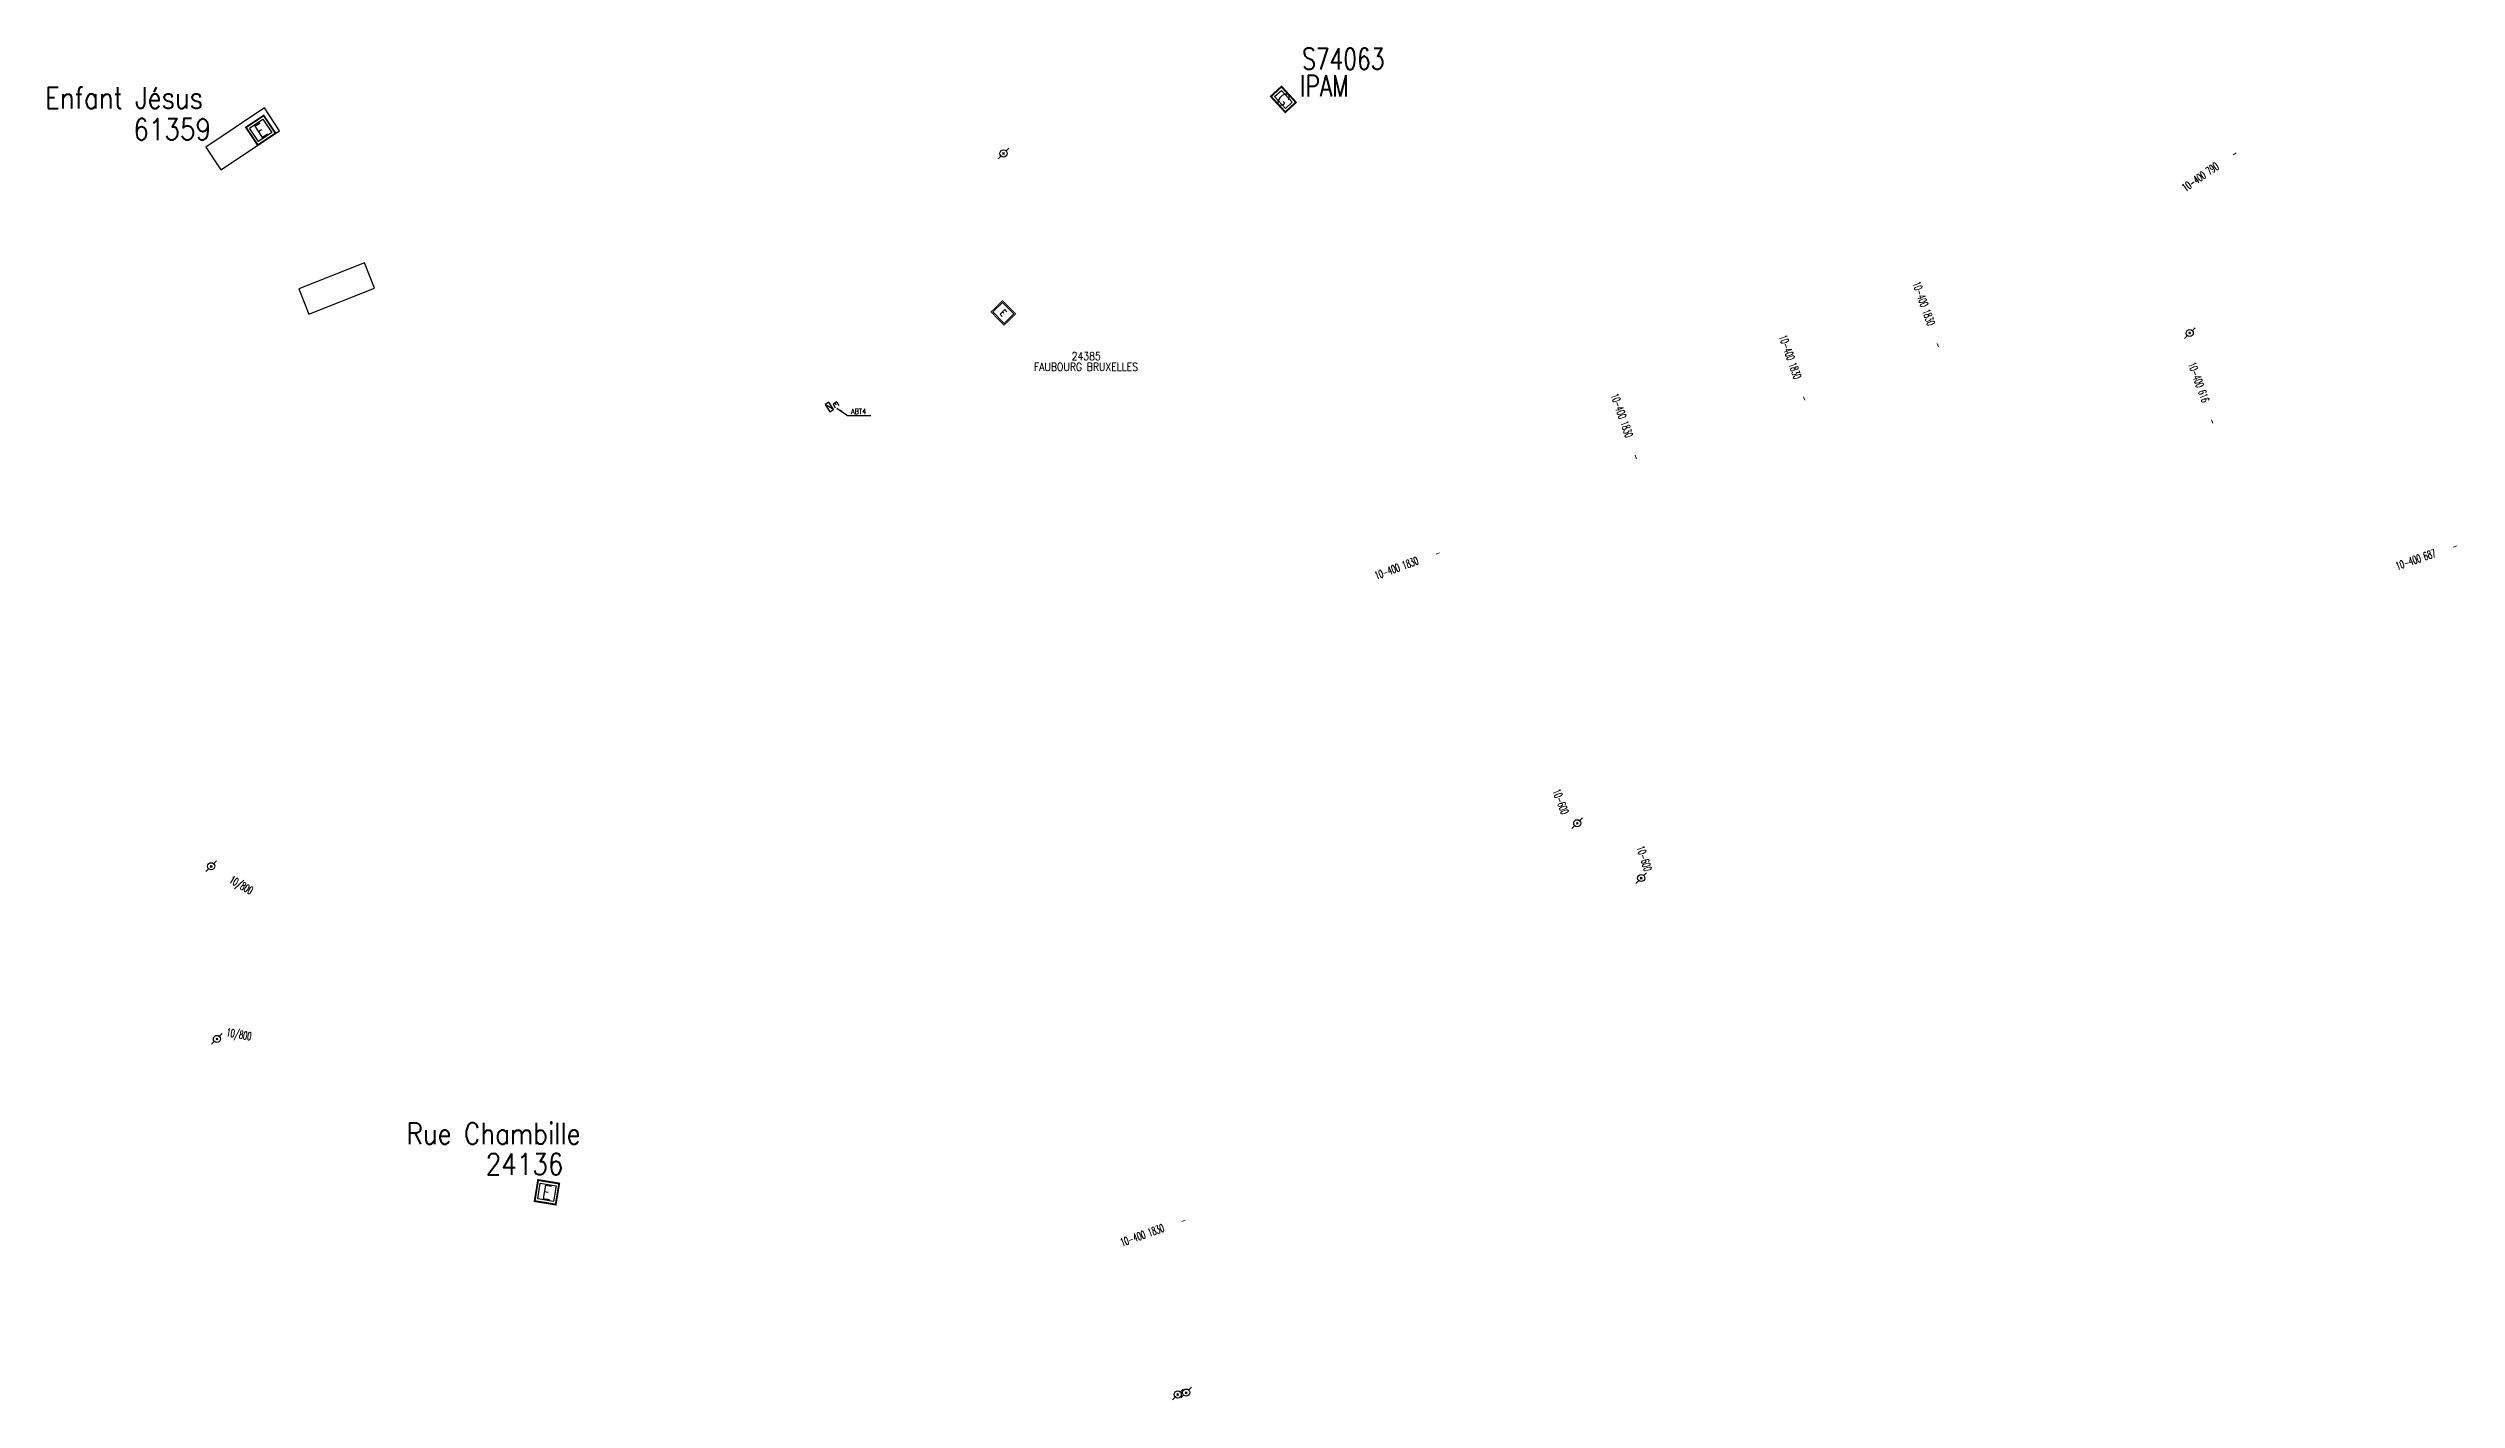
# Model space of a CAD drawing. Header units: millimetres. Extents: x 146992 to 147998, y 142998 to 144013.
# Drawn here: x 146992 to 147443.6, y 143266.7 to 143520.1 of the extents above; entities that cross this region are included whole.
import ezdxf
from ezdxf.enums import TextEntityAlignment as Align

# ---------------------------------------------------------------- set-up
doc = ezdxf.new("R2010")
doc.units = ezdxf.units.MM
doc.layers.get('0').update_dxf_attribs({"linetype": 'CONTINUOUS'})
for name, color, linetype in [('G_210', 7, 'CONTINUOUS'), ('M_200', 7, 'CONTINUOUS'), ('W0101', 7, 'CONTINUOUS'), ('W0430', 7, 'CONTINUOUS'), ('W0473', 7, 'CONTINUOUS')]:
    doc.layers.add(name, color=color, linetype=linetype)
doc.styles.add('M_ROMANS', font='ROMANS.shx', dxfattribs={"width": 0.75})
doc.styles.get("Standard").update_dxf_attribs({"font": 'romans.shx', "width": 0.85})
doc.dimstyles.get("Standard").update_dxf_attribs({"dimtxt": 1.5, "dimasz": 1.2, "dimexe": 0.625, "dimexo": 0.625, "dimgap": 0.25, "dimtad": 1, "dimdec": 1, "dimzin": 0, "dimdsep": 46, "dimtxsty": 'Standard', "dimcen": -0.5, "dimadec": 0, "dimazin": 0, "dimtfac": 1, "dimtdec": 1, "dimtmove": 0, "dimatfit": 3, "dimfxl": 0, "dimtolj": 1, "dimtzin": 0, "dimarcsym": 0})

# ---------------------------------------------------------------- blocks, each defined once
blk = doc.blocks.new('*U1')
at = {"layer": 'G_210', "color": 0, "linetype": 'Continuous', "const_width": 0.35, "flags": 128}
blk.add_lwpolyline([(4, 2.71), (4, 0), (0, 0), (0, 2.71)], close=True, dxfattribs=at)
at = {"layer": 'G_210', "color": 0, "linetype": 'Continuous'}
blk.add_lwpolyline([(0.5, 2.21), (3.5, 2.21), (3.5, 0.5), (0.5, 0.5)], close=True, dxfattribs=at)
at = {"layer": 'G_210', "insert": (2, 1.35), "char_height": 2.5, "width": 4, "attachment_point": 5}
blk.add_mtext('G', dxfattribs=at)
at = {"layer": 'G_210', "color": 0, "linetype": 'Continuous', "width": 0.75}
for tag, height, p in [('NUM', 4, (2, 16)), ('NOM', 4, (2, 11)), ('BCL', 3, (2, 7))]:
    blk.add_attdef(tag, text='', height=height, dxfattribs=at).set_placement(p, align=Align.MIDDLE)
at = {"layer": 'G_210', "color": 0, "linetype": 'Continuous', "width": 0.75, "flags": 3}
for tag, p in [('DEF_LEG', (2.14, -3.11)), ('DEF_COUP', (2.14, -5.61)), ('DEF_TYPE', (2.14, -8.11))]:
    blk.add_attdef(tag, text='', height=1.2, dxfattribs=at).set_placement(p, align=Align.MIDDLE)
blk = doc.blocks.new('M_200_59')
at = {"layer": 'M_200', "color": 0, "linetype": 'Continuous', "const_width": 0.35, "flags": 128}
blk.add_lwpolyline([(4, 4), (4, 0), (0, 0), (0, 4)], close=True, dxfattribs=at)
at = {"layer": 'M_200', "color": 0, "linetype": 'Continuous'}
blk.add_lwpolyline([(0.5, 3.5), (3.5, 3.5), (3.5, 0.5), (0.5, 0.5)], close=True, dxfattribs=at)
at = {"layer": 'M_200', "insert": (2, 2), "char_height": 2.5, "width": 4, "attachment_point": 5}
blk.add_mtext('E', dxfattribs=at)
at = {"layer": 'M_200', "color": 0, "linetype": 'Continuous', "width": 0.85}
for tag, p in [('NUM', (2, 17.06)), ('NOM', (2, 10.65))]:
    blk.add_attdef(tag, text='', height=4, dxfattribs=at).set_placement(p, align=Align.MIDDLE)
at = {"layer": 'M_200', "color": 0, "linetype": 'Continuous', "style": 'M_ROMANS', "width": 0.75, "flags": 3}
for tag, p in [('DEF_LEG', (1.87, -2.99)), ('DEF_COUP', (1.87, -5.49)), ('DEF_TYPE', (1.87, -7.99))]:
    blk.add_attdef(tag, text='', height=1.2, dxfattribs=at).set_placement(p, align=Align.MIDDLE)
blk = doc.blocks.new('T473')
for p, q in [((-0.166667, 0.166667), (0.166667, -0.166667)), ((-0.166667, -0.166667), (0.166667, 0.166667)), ((0.500001, 0.500001), (1.000002, 1.000002)), ((-1.000002, -1.000002), (-0.500001, -0.500001))]:
    blk.add_line(p, q)
blk.add_ellipse((0, 0), major_axis=(0.471405, 0.471405), ratio=1, start_param=5.4977871438, end_param=11.780972451)
blk = doc.blocks.new('*U13')
at = {"layer": 'M_200', "color": 0, "linetype": 'Continuous', "const_width": 0.35, "flags": 128}
blk.add_lwpolyline([(6.98, 6.08), (6.98, 0), (0, 0), (0, 6.08)], close=True, dxfattribs=at)
at = {"layer": 'M_200', "color": 0, "linetype": 'Continuous'}
blk.add_lwpolyline([(0.5, 5.58), (6.48, 5.58), (6.48, 0.5), (0.5, 0.5)], close=True, dxfattribs=at)
at = {"layer": 'M_200', "insert": (3.49, 3.04), "char_height": 2.5, "width": 6.9799, "attachment_point": 5}
blk.add_mtext('E', dxfattribs=at)
at = {"layer": 'M_200', "color": 0, "linetype": 'Continuous', "width": 0.85}
for tag, p in [('NUM', (2, 17.06)), ('NOM', (2, 10.65))]:
    blk.add_attdef(tag, text='', height=4, dxfattribs=at).set_placement(p, align=Align.MIDDLE)
at = {"layer": 'M_200', "color": 0, "linetype": 'Continuous', "style": 'M_ROMANS', "width": 0.75, "flags": 3}
for tag, p in [('DEF_COUP', (1.87, -5.49)), ('DEF_TYPE', (1.87, -7.99)), ('DEF_LEG', (1.87, -2.99))]:
    blk.add_attdef(tag, text='', height=1.2, dxfattribs=at).set_placement(p, align=Align.MIDDLE)
blk = doc.blocks.new('*U14')
at = {"flags": 128}
for points in [[(0.8, 0.8), (-0.8, 0.8)], [(-0.8, 0.8), (-0.8, 0)], [(0.8, 0.8), (-0.8, 0)], [(-0.8, 0), (0.8, 0)], [(-0.09, 2.08), (0.71, 2.08)], [(-0.09, 2.08), (-0.09, 1.28)], [(-0.09, 1.68), (0.31, 1.68)], [(-0.09, 1.28), (0.71, 1.28)], [(0.8, 0), (0.8, 0.8)]]:
    blk.add_lwpolyline(points, dxfattribs=at)

msp = doc.modelspace()

# ---------------------------------------------------------------- linework, layer by layer
at = {"layer": 'W0101', "color": 252}
for points in [[(147035.41, 143504.63), (147032.57, 143508.88), (147021.58, 143501.54), (147024.41, 143497.3), (147035.4, 143504.63)], [(147053.2, 143475.08), (147051.33, 143479.83), (147039.03, 143474.99), (147040.9, 143470.24), (147053.2, 143475.08)]]:
    msp.add_lwpolyline(points, close=True, dxfattribs=at)

# ---------------------------------------------------------------- block references
at = {"layer": 'G_210'}
ref = msp.add_blockref('*U1', (147221.25, 143511.05), dxfattribs=dict(at, rotation=312.5621203591905))
ref.add_attrib('NUM', 'S74063', dxfattribs={"color": 0, "linetype": 'Continuous', "height": 4, "width": 0.75}).set_placement((147234.83, 143518.09), align=Align.MIDDLE)
ref.add_attrib('NOM', 'IPAM', dxfattribs={"color": 0, "linetype": 'Continuous', "height": 4, "width": 0.75}).set_placement((147231.25, 143513.01), align=Align.MIDDLE)
at = {"layer": 'M_200'}
ref = msp.add_blockref('M_200_59', (147031.34, 143501.92), dxfattribs=dict(at, rotation=33.70862395282104))
ref.add_attrib('NUM', '61359', dxfattribs={"color": 0, "linetype": 'Continuous', "height": 4, "width": 0.85}).set_placement((147015.28, 143504.88), align=Align.MIDDLE)
ref.add_attrib('NOM', 'Enfant Jésus', dxfattribs={"color": 0, "linetype": 'Continuous', "height": 4, "width": 0.85}).set_placement((147006.25, 143510.78), align=Align.MIDDLE)
ref = msp.add_blockref('*U13', (147168.79, 143470.65), dxfattribs=dict(at, xscale=0.4999999999999999, yscale=0.4999999999999999, zscale=0.4999999999999999, rotation=314.4321042787093))
ref.add_attrib('NUM', '24385', dxfattribs={"color": 0, "linetype": 'Continuous', "height": 1.5, "width": 0.85}).set_placement((147186.64, 143462.36), align=Align.MIDDLE)
ref.add_attrib('NOM', 'FAUBOURG BRUXELLES', dxfattribs={"color": 0, "linetype": 'Continuous', "height": 1.5, "width": 0.85}).set_placement((147186.6, 143460.36), align=Align.MIDDLE)
ref = msp.add_blockref('M_200_59', (147083.24, 143303.98), dxfattribs=dict(at, rotation=350.6387094155097))
ref.add_attrib('NUM', '24136', dxfattribs={"color": 0, "linetype": 'Continuous', "height": 4, "width": 0.85}).set_placement((147081.35, 143310.93), align=Align.MIDDLE)
ref.add_attrib('NOM', 'Rue Chambille', dxfattribs={"color": 0, "linetype": 'Continuous', "height": 4, "width": 0.85}).set_placement((147075.53, 143316.72), align=Align.MIDDLE)
at = {"layer": 'W0430', "rotation": 300.8592205067944}
msp.add_blockref('*U14', (147138.14, 143452.64), dxfattribs=at)
at = {"layer": 'W0473'}
for p in [(147171.13, 143500.36), (147278.69, 143374.81), (147022.6, 143366.74), (147290.68, 143364.54), (147023.68, 143334.38)]:
    msp.add_blockref('T473', p, dxfattribs=at)
at = {"layer": 'W0473', "color": 252}
for p in [(147393.5, 143466.7), (147203.79, 143267.73), (147205.37, 143268.08)]:
    msp.add_blockref('T473', p, dxfattribs=at)

# ---------------------------------------------------------------- texts
at = {"layer": 'W0430', "color": 252, "linetype": 'Continuous', "insert": (147142.52, 143451.51), "char_height": 1, "attachment_point": 7}
msp.add_mtext('\\A1;ABT4', dxfattribs=at)
at = {"layer": 'W0473', "color": 252, "linetype": 'Continuous', "width": 0.6}
for s, rotation, p in [('10-400 790    -', 34.5945, (147397.29, 143497.2)), ('10-400 1830    -', 289.3288, (147344.39, 143470.13)), ('10-400 1830    -', 289.3288, (147319.35, 143460.12)), ('10-400 616    -', 289.7242, (147395.94, 143455.41)), ('10-400 1830    -', 289.3288, (147287.8, 143449.16)), ('10-400 1830    -', 20.3446, (147246.88, 143423.41)), ('10-400 687    -', 19.1207, (147437.94, 143424.96)), ('10-600', 290.5726, (147275.59, 143378.84)), ('10-600', 287.9793, (147291.25, 143368.18)), ('10-400 1830    -', 19.6728, (147199.2, 143298.34))]:
    msp.add_text(s, height=1.5, rotation=rotation, dxfattribs=at).set_placement(p, align=Align.MIDDLE)
for rotation, p in [(329.688, (147025.83, 143363.77)), (349.8711, (147025.37, 143334.91))]:
    msp.add_text('10/800', height=1.5, rotation=rotation, dxfattribs=at).set_placement(p)

# ---------------------------------------------------------------- leaders
at = {"layer": 'W0430', "color": 252, "linetype": 'Continuous', "annotation_type": 0, "has_hookline": 1, "hookline_direction": 0, "text_width": 2.91}
msp.add_leader([(147139.87, 143452.63), (147141.88, 143451.26), (147143.08, 143451.26)], dimstyle='Standard', dxfattribs=at)

doc.saveas('drawing.dxf')
